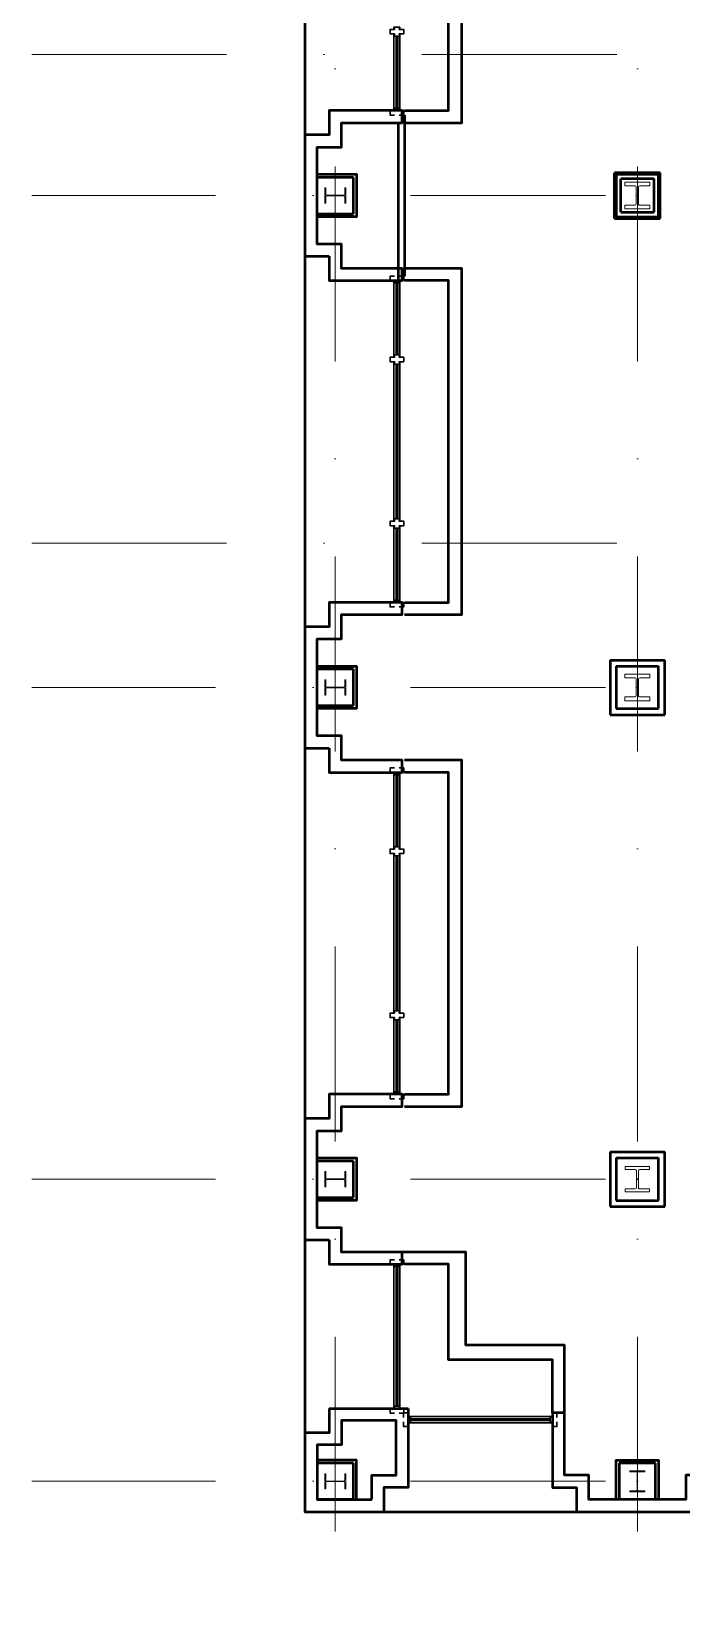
# Model space of a CAD drawing. Header units: inches. Extents: x -399 to 3145, y -842 to 1753.
# Drawn here: x -399 to 29, y -286 to 756 of the extents above; entities that cross this region are included whole.
import ezdxf

# ---------------------------------------------------------------- set-up
doc = ezdxf.new("R2010")
doc.units = ezdxf.units.IN
doc.header["$MEASUREMENT"] = 0
doc.linetypes.add('IMPORT-DGN Style 4 _2_', pattern=[256.963558, 128.401528, -64.200764, 0.160502, -64.200764])
for name, color, linetype, lineweight in [('Level 10', 7, 'Continuous', 9), ('Level 12', 7, 'Continuous', 9), ('Level 16', 7, 'Continuous', 9), ('Level 28', 7, 'Continuous', 9)]:
    doc.layers.add(name, color=color, linetype=linetype, lineweight=lineweight)

# ---------------------------------------------------------------- blocks, each defined once
blk = doc.blocks.new('1st-Floor-WCB_dwg_14W342-825230-Level 1')
at = {"layer": 'Level 12'}
for p, q in [((-3, 0), (3, 0)), ((0, 3), (0, -3)), ((3.6, -4.8), (6.9, -4.8))]:
    blk.add_line(p, q, dxfattribs=at)
at = {"layer": 'Level 12', "flags": 128}
for points in [[(-53.3, -49.9), (-53.3, -25), (-53.3, 0), (-53.3, 25), (-53.3, 49.9)], [(-53.3, 49.9), (-49.6, 49.9), (-45.9, 49.9), (-42.2, 49.9), (-38.5, 49.9)], [(-38.5, 49.9), (-38.5, 39.8), (-38.5, 29.6), (-38.5, 19.5), (-38.5, 9.3)], [(-33.9, 4.8), (-17, 4.8), (0, 4.8), (17, 4.8), (33.9, 4.8)], [(38.5, 9.3), (38.5, 19.5), (38.5, 29.6), (38.5, 39.8), (38.5, 49.9)], [(38.5, 49.9), (42.2, 49.9), (45.9, 49.9), (49.6, 49.9), (53.3, 49.9)], [(53.3, 49.9), (53.3, 25), (53.3, 0), (53.3, -25), (53.3, -49.9)], [(-38.5, -49.9), (-42.2, -49.9), (-45.9, -49.9), (-49.6, -49.9), (-53.3, -49.9)], [(-38.5, -9.3), (-38.5, -19.5), (-38.5, -29.6), (-38.5, -39.8), (-38.5, -49.9)], [(33.9, -4.8), (17, -4.8), (0, -4.8), (-17, -4.8), (-33.9, -4.8)], [(38.5, -49.9), (38.5, -39.8), (38.5, -29.6), (38.5, -19.5), (38.5, -9.3)], [(53.3, -49.9), (49.6, -49.9), (45.9, -49.9), (42.2, -49.9), (38.5, -49.9)]]:
    blk.add_lwpolyline(points, dxfattribs=at)
at = {"layer": 'Level 12'}
for centre, start, end in [((-33.9, 9.3), 180, 270), ((33.9, 9.3), 270, 360), ((-33.9, -9.3), 90, 180), ((33.9, -9.3), 0, 90)]:
    blk.add_arc(centre, 4.57, start, end, dxfattribs=at)
blk = doc.blocks.new('1st-Floor-WCB_dwg_14W287-825229-Level 1')
at = {"layer": 'Level 12'}
for p, q in [((-3, 0), (3, 0)), ((0, 3), (0, -3))]:
    blk.add_line(p, q, dxfattribs=at)
at = {"layer": 'Level 12', "flags": 128}
for points in [[(-51.1, -49.1), (-51.1, -24.6), (-51.1, 0), (-51.1, 24.6), (-51.1, 49.1)], [(-51.1, 49.1), (-47.9, 49.1), (-44.8, 49.1), (-41.6, 49.1), (-38.5, 49.1)], [(-38.5, 49.1), (-38.5, 39), (-38.5, 28.9), (-38.5, 18.7), (-38.5, 8.6)], [(-33.9, 4), (-17, 4), (0, 4), (17, 4), (33.9, 4)], [(38.5, 8.6), (38.5, 18.7), (38.5, 28.9), (38.5, 39), (38.5, 49.1)], [(38.5, 49.1), (41.6, 49.1), (44.8, 49.1), (47.9, 49.1), (51.1, 49.1)], [(51.1, 49.1), (51.1, 24.6), (51.1, 0), (51.1, -24.6), (51.1, -49.1)], [(-38.5, -49.1), (-41.6, -49.1), (-44.8, -49.1), (-47.9, -49.1), (-51.1, -49.1)], [(-38.5, -8.6), (-38.5, -18.7), (-38.5, -28.9), (-38.5, -39), (-38.5, -49.1)], [(33.9, -4), (17, -4), (0, -4), (-17, -4), (-33.9, -4)], [(38.5, -49.1), (38.5, -39), (38.5, -28.9), (38.5, -18.7), (38.5, -8.6)], [(51.1, -49.1), (47.9, -49.1), (44.8, -49.1), (41.6, -49.1), (38.5, -49.1)]]:
    blk.add_lwpolyline(points, dxfattribs=at)
at = {"layer": 'Level 12'}
for centre, start, end in [((-33.9, 8.6), 180, 270), ((33.9, 8.6), 270, 360), ((-33.9, -8.6), 90, 180), ((33.9, -8.6), 0, 90)]:
    blk.add_arc(centre, 4.57, start, end, dxfattribs=at)
blk = doc.blocks.new('1st-Floor-WCB_dwg_14W61-825238-Level 1')
at = {"layer": 'Level 12'}
for p, q in [((-3, 0), (3, 0)), ((0, 3), (0, -3))]:
    blk.add_line(p, q, dxfattribs=at)
at = {"layer": 'Level 12', "flags": 128}
for points in [[(-38.5, 30.5), (-39.4, 30.5), (-40.4, 30.5), (-41.3, 30.5), (-42.3, 30.5)], [(-42.3, 30.5), (-42.3, 15.2), (-42.3, 0), (-42.3, -15.2), (-42.3, -30.5)], [(-38.5, 4.2), (-38.5, 10.8), (-38.5, 17.3), (-38.5, 23.9), (-38.5, 30.5)], [(35.4, 1.1), (17.7, 1.1), (0, 1.1), (-17.7, 1.1), (-35.4, 1.1)], [(42.3, 30.5), (41.3, 30.5), (40.4, 30.5), (39.4, 30.5), (38.5, 30.5)], [(38.5, 30.5), (38.5, 23.9), (38.5, 17.3), (38.5, 10.8), (38.5, 4.2)], [(42.3, -30.5), (42.3, -15.2), (42.3, 0), (42.3, 15.2), (42.3, 30.5)], [(-42.3, -30.5), (-41.3, -30.5), (-40.4, -30.5), (-39.4, -30.5), (-38.5, -30.5)], [(-38.5, -30.5), (-38.5, -23.9), (-38.5, -17.3), (-38.5, -10.8), (-38.5, -4.2)], [(-35.4, -1.1), (-17.7, -1.1), (0, -1.1), (17.7, -1.1), (35.4, -1.1)], [(38.5, -4.2), (38.5, -10.8), (38.5, -17.3), (38.5, -23.9), (38.5, -30.5)], [(38.5, -30.5), (39.4, -30.5), (40.4, -30.5), (41.3, -30.5), (42.3, -30.5)]]:
    blk.add_lwpolyline(points, dxfattribs=at)
at = {"layer": 'Level 12'}
for centre, start, end in [((-35.4, 4.2), 180, 270), ((35.4, 4.2), 270, 360), ((-35.4, -4.2), 90, 180), ((35.4, -4.2), 0, 90)]:
    blk.add_arc(centre, 3.05, start, end, dxfattribs=at)

msp = doc.modelspace()

# ---------------------------------------------------------------- linework, layer by layer
at = {"layer": 'Level 10', "color": 40, "linetype": 'IMPORT-DGN Style 4 _2_'}
for p, q in [((-198.9, 1695), (-198.9, -842)), ((0.1, 1695), (0.1, -842)), ((-398.9, 741), (3062.7, 741)), ((3062.7, 648), (-398.9, 648)), ((-398.9, 419), (3062.7, 419)), ((3062.7, 324), (-398.9, 324)), ((3062.7, 0), (-398.9, 0)), ((3062.7, -199), (-398.9, -199))]:
    msp.add_line(p, q, dxfattribs=at)
at = {"layer": 'Level 16', "color": 50, "lineweight": 30}
for p, q in [((-158.8, 753), (-158.8, 705.5)), ((-157.8, 753), (-157.8, 705.5)), ((-156.3, 705.5), (-156.3, 753)), ((-156.3, 704.5), (-156.3, 753)), ((-153.8, 701), (-153.4, 701)), ((-153.8, 595), (-153.4, 595)), ((-158.8, 590.5), (-158.8, 543)), ((-157.8, 590.5), (-157.8, 543)), ((-156.3, 590.5), (-156.3, 543)), ((-160.3, 537), (-160.3, 435)), ((-158.8, 537), (-158.8, 435)), ((-157.8, 537), (-157.8, 435)), ((-156.3, 435), (-156.3, 537)), ((-156.3, 537), (-156.3, 435)), ((-158.8, 429), (-158.8, 381.5)), ((-157.8, 429), (-157.8, 381.5)), ((-156.3, 381.5), (-156.3, 429)), ((-156.3, 380.5), (-156.3, 429)), ((-158.8, 266.5), (-158.8, 219)), ((-157.8, 266.5), (-157.8, 219)), ((-156.3, 266.5), (-156.3, 219)), ((-160.3, 213), (-160.3, 111)), ((-158.8, 213), (-158.8, 111)), ((-157.8, 213), (-157.8, 111)), ((-156.3, 111), (-156.3, 213)), ((-156.3, 213), (-156.3, 111)), ((-158.8, 105), (-158.8, 57.5)), ((-157.8, 105), (-157.8, 57.5)), ((-156.3, 57.5), (-156.3, 105)), ((-156.3, 56.5), (-156.3, 105)), ((-158.8, -57.5), (-158.8, -149.5)), ((-157.8, -57.5), (-157.8, -149.5)), ((-156.3, -150.5), (-156.3, -56)), ((-156.3, -149.5), (-156.3, -102)), ((-150.4, -156.4), (-57.4, -156.4)), ((-150.4, -160.4), (-57.4, -160.4)), ((-57.4, -157.9), (-149.4, -157.9)), ((-57.4, -158.9), (-149.4, -158.9))]:
    msp.add_line(p, q, dxfattribs=at)
at = {"layer": 'Level 16', "color": 50, "lineweight": 30, "flags": 128}
for points in [[(-156.3, 759), (-160.3, 759), (-160.3, 758), (-159.8, 758), (-159.8, 757.5), (-162.8, 757.5), (-162.8, 754.5), (-159.8, 754.5), (-159.8, 754), (-160.3, 754), (-160.3, 753), (-156.3, 753), (-156.3, 754), (-156.8, 754), (-156.8, 754.5), (-153.8, 754.5), (-153.8, 757.5), (-156.8, 757.5), (-156.8, 758), (-156.3, 758)], [(-160.3, 591.5), (-160.3, 543)], [(-156.3, 543), (-160.3, 543), (-160.3, 542), (-159.8, 542), (-159.8, 541.5), (-162.8, 541.5), (-162.8, 538.5), (-159.8, 538.5), (-159.8, 538), (-160.3, 538), (-160.3, 537), (-156.3, 537), (-156.3, 538), (-156.8, 538), (-156.8, 538.5), (-153.8, 538.5), (-153.8, 541.5), (-156.8, 541.5), (-156.8, 542), (-156.3, 542)], [(-160.3, 537), (-160.3, 435)], [(-156.3, 435), (-160.3, 435), (-160.3, 434), (-159.8, 434), (-159.8, 433.5), (-162.8, 433.5), (-162.8, 430.5), (-159.8, 430.5), (-159.8, 430), (-160.3, 430), (-160.3, 429), (-156.3, 429), (-156.3, 430), (-156.8, 430), (-156.8, 430.5), (-153.8, 430.5), (-153.8, 433.5), (-156.8, 433.5), (-156.8, 434), (-156.3, 434)], [(-160.3, 267.5), (-160.3, 219)], [(-156.3, 219), (-160.3, 219), (-160.3, 218), (-159.8, 218), (-159.8, 217.5), (-162.8, 217.5), (-162.8, 214.5), (-159.8, 214.5), (-159.8, 214), (-160.3, 214), (-160.3, 213), (-156.3, 213), (-156.3, 214), (-156.8, 214), (-156.8, 214.5), (-153.8, 214.5), (-153.8, 217.5), (-156.8, 217.5), (-156.8, 218), (-156.3, 218)], [(-160.3, 213), (-160.3, 111)], [(-156.3, 111), (-160.3, 111), (-160.3, 110), (-159.8, 110), (-159.8, 109.5), (-162.8, 109.5), (-162.8, 106.5), (-159.8, 106.5), (-159.8, 106), (-160.3, 106), (-160.3, 105), (-156.3, 105), (-156.3, 106), (-156.8, 106), (-156.8, 106.5), (-153.8, 106.5), (-153.8, 109.5), (-156.8, 109.5), (-156.8, 110), (-156.3, 110)]]:
    msp.add_lwpolyline(points, close=True, dxfattribs=at)
for points in [[(-160.3, 753), (-160.3, 704.5), (-160.3, 753)], [(-159.8, 701), (-162.8, 701), (-162.8, 704), (-159.8, 704), (-159.8, 704.5), (-160.3, 704.5), (-160.3, 705.5), (-156.3, 705.5), (-156.3, 704.5), (-156.8, 704.5), (-156.8, 704), (-153.8, 704), (-153.8, 701), (-156.8, 701)], [(-159.8, 595), (-162.8, 595), (-162.8, 592), (-159.8, 592), (-159.8, 591.5), (-160.3, 591.5), (-160.3, 590.5), (-156.3, 590.5), (-156.3, 591.5), (-156.8, 591.5), (-156.8, 592), (-153.8, 592), (-153.8, 595), (-156.8, 595)], [(-160.3, 429), (-160.3, 380.5), (-160.3, 429)], [(-159.8, 377), (-162.8, 377), (-162.8, 380), (-159.8, 380), (-159.8, 380.5), (-160.3, 380.5), (-160.3, 381.5), (-156.3, 381.5), (-156.3, 380.5), (-156.8, 380.5), (-156.8, 380), (-153.8, 380), (-153.8, 377), (-156.8, 377)], [(-159.8, 271), (-162.8, 271), (-162.8, 268), (-159.8, 268), (-159.8, 267.5), (-160.3, 267.5), (-160.3, 266.5), (-156.3, 266.5), (-156.3, 267.5), (-156.8, 267.5), (-156.8, 268), (-153.8, 268), (-153.8, 271), (-156.8, 271)], [(-160.3, 105), (-160.3, 56.5), (-160.3, 105)], [(-159.8, 53), (-162.8, 53), (-162.8, 56), (-159.8, 56), (-159.8, 56.5), (-160.3, 56.5), (-160.3, 57.5), (-156.3, 57.5), (-156.3, 56.5), (-156.8, 56.5), (-156.8, 56), (-153.8, 56), (-153.8, 53), (-156.8, 53)], [(-159.8, -53), (-162.8, -53), (-162.8, -56), (-159.8, -56), (-159.8, -56.5), (-160.3, -56.5), (-160.3, -57.5), (-156.3, -57.5), (-156.3, -56.5), (-156.8, -56.5), (-156.8, -56), (-153.8, -56), (-153.8, -53), (-156.8, -53)], [(-160.3, -102), (-160.3, -150.5), (-160.3, -56)], [(-159.8, -154), (-162.8, -154), (-162.8, -151), (-159.8, -151), (-159.8, -150.5), (-160.3, -150.5), (-160.3, -149.5), (-156.3, -149.5), (-156.3, -150.5), (-156.8, -150.5), (-156.8, -151), (-153.8, -151), (-153.8, -154), (-156.8, -154)], [(-153.9, -156.9), (-153.9, -153.9), (-150.9, -153.9), (-150.9, -156.9), (-150.4, -156.9), (-150.4, -156.4), (-149.4, -156.4), (-149.4, -160.4), (-150.4, -160.4), (-150.4, -159.9), (-150.9, -159.9), (-150.9, -162.9), (-153.9, -162.9), (-153.9, -159.9)], [(-52.9, -159.9), (-52.9, -162.9), (-55.9, -162.9), (-55.9, -159.9), (-56.4, -159.9), (-56.4, -160.4), (-57.4, -160.4), (-57.4, -156.4), (-56.4, -156.4), (-56.4, -156.9), (-55.9, -156.9), (-55.9, -153.9), (-52.9, -153.9), (-52.9, -156.9)]]:
    msp.add_lwpolyline(points, dxfattribs=at)
at = {"layer": 'Level 28', "color": 3, "lineweight": 50}
for p, q in [((-218.9, 932), (-218.9, 688)), ((-153.4, 701), (-153.4, 595)), ((-157.4, 696), (-157.4, 592)), ((-210.9, 636), (-210.9, 660)), ((-186.9, 660), (-210.9, 660)), ((-186.9, 636), (-186.9, 660)), ((-14.9, 633), (-14.9, 663)), ((15.1, 663), (-14.9, 663)), ((-13.9, 662), (-13.9, 634)), ((-13.9, 662), (14.1, 662)), ((-10.9, 637), (-10.9, 659)), ((11.1, 659), (-10.9, 659)), ((11.1, 637), (11.1, 659)), ((14.1, 634), (14.1, 662)), ((15.1, 633), (15.1, 663)), ((-210.9, 636), (-186.9, 636)), ((-10.9, 637), (11.1, 637)), ((-14.9, 633), (15.1, 633)), ((-13.9, 634), (14.1, 634)), ((-218.9, 608), (-218.9, 364)), ((-210.9, 312), (-210.9, 336)), ((-186.9, 336), (-210.9, 336)), ((-186.9, 312), (-186.9, 336)), ((-17.9, 342), (-17.9, 306)), ((-17.9, 342), (18.1, 342)), ((-13.9, 338), (-13.9, 310)), ((-13.9, 338), (14.1, 338)), ((14.1, 310), (14.1, 338)), ((18.1, 306), (18.1, 342)), ((-210.9, 312), (-186.9, 312)), ((-17.9, 306), (18.1, 306)), ((-13.9, 310), (14.1, 310)), ((-218.9, 284), (-218.9, 40)), ((-210.9, -12), (-210.9, 12)), ((-186.9, 12), (-210.9, 12)), ((-186.9, -12), (-186.9, 12)), ((-17.9, 18), (-17.9, -18)), ((-17.9, 18), (18.1, 18)), ((-13.9, 14), (-13.9, -14)), ((-13.9, 14), (14.1, 14)), ((14.1, -14), (14.1, 14)), ((18.1, -18), (18.1, 18)), ((-210.9, -12), (-186.9, -12)), ((-17.9, -18), (18.1, -18)), ((-13.9, -14), (14.1, -14)), ((-218.9, -40), (-218.9, -167)), ((-202.9, -151), (-150.9, -151)), ((-186.9, -187), (-210.9, -187)), ((-210.9, -187), (-210.9, -211)), ((-186.9, -211), (-186.9, -187)), ((12.1, -187), (-11.9, -187)), ((-11.9, -187), (-11.9, -211)), ((12.1, -211), (12.1, -187)), ((-186.9, -211), (-210.9, -211)), ((12.1, -211), (-11.9, -211))]:
    msp.add_line(p, q, dxfattribs=at)
at = {"layer": 'Level 28', "color": 3, "lineweight": 50, "flags": 128}
for points in [[(-153.4, 696), (-115.5, 696), (-115.5, 924), (-153.4, 924)], [(-153.4, 704), (-124.4, 704), (-124.4, 916), (-153.4, 916)], [(-153.4, 372), (-115.5, 372), (-115.5, 600), (-153.4, 600)], [(-153.4, 380), (-124.4, 380), (-124.4, 592), (-153.4, 592)], [(-153.4, 48), (-115.5, 48), (-115.5, 276), (-153.4, 276)], [(-153.4, 56), (-124.4, 56), (-124.4, 268), (-153.4, 268)], [(-47.9, -153.9), (-47.9, -109.4), (-112.8, -109.4), (-112.8, -48), (-194.9, -48)], [(-55.9, -153.9), (-55.9, -118.9), (-124.4, -118.9), (-124.4, -56), (-153.4, -56)], [(-202.9, -151), (-202.9, -167), (-218.9, -167), (-218.9, -219), (-166.9, -219), (-39.9, -219)], [(-150.9, -151), (-150.9, -203), (-166.9, -203), (-166.9, -219)], [(-184.9, -211), (-184.9, -185), (-210.9, -185)]]:
    msp.add_lwpolyline(points, dxfattribs=at)
for points in [[(-202.9, 608), (-202.9, 592), (-154.9, 592), (-154.9, 600), (-194.9, 600), (-194.9, 616), (-210.9, 616), (-210.9, 680), (-194.9, 680), (-194.9, 696), (-154.9, 696), (-154.9, 704), (-202.9, 704), (-202.9, 688), (-218.9, 688), (-218.9, 608)], [(-210.9, 662), (-184.9, 662), (-184.9, 634), (-210.9, 634)], [(-202.9, 284), (-202.9, 268), (-154.9, 268), (-154.9, 276), (-194.9, 276), (-194.9, 292), (-210.9, 292), (-210.9, 356), (-194.9, 356), (-194.9, 372), (-154.9, 372), (-154.9, 380), (-202.9, 380), (-202.9, 364), (-218.9, 364), (-218.9, 284)], [(-210.9, 338), (-184.9, 338), (-184.9, 310), (-210.9, 310)], [(-202.9, -40), (-202.9, -56), (-154.9, -56), (-154.9, -48), (-194.9, -48), (-194.9, -32), (-210.9, -32), (-210.9, 32), (-194.9, 32), (-194.9, 48), (-154.9, 48), (-154.9, 56), (-202.9, 56), (-202.9, 40), (-218.9, 40), (-218.9, -40)], [(-210.9, 14), (-184.9, 14), (-184.9, -14), (-210.9, -14)], [(40.1, -203), (56.1, -203), (56.1, -153.9), (48.1, -153.9), (48.1, -195), (32.1, -195), (32.1, -211), (-31.9, -211), (-31.9, -195), (-47.9, -195), (-47.9, -153.9), (-55.9, -153.9), (-55.9, -203), (-39.9, -203), (-39.9, -219), (40.1, -219)], [(-174.9, -211), (-174.9, -195), (-158.9, -195), (-158.9, -159), (-194.9, -159), (-194.9, -175), (-210.9, -175), (-210.9, -211)], [(-13.9, -211), (-13.9, -185), (14.1, -185), (14.1, -211)]]:
    msp.add_lwpolyline(points, close=True, dxfattribs=at)

# ---------------------------------------------------------------- block references
at = {"xscale": 0.1640419947506442, "yscale": 0.1640419947506442, "zscale": 0.1640419947506442}
for name, p, rotation in [('1st-Floor-WCB_dwg_14W342-825230-Level 1', (0.1, 648), 270), ('1st-Floor-WCB_dwg_14W61-825238-Level 1', (-198.9, 648), 180), ('1st-Floor-WCB_dwg_14W61-825238-Level 1', (-198.9, 324), 180), ('1st-Floor-WCB_dwg_14W342-825230-Level 1', (0.1, 324), 270), ('1st-Floor-WCB_dwg_14W61-825238-Level 1', (-198.9, 0), 180), ('1st-Floor-WCB_dwg_14W287-825229-Level 1', (0.1, 0), 270), ('1st-Floor-WCB_dwg_14W61-825238-Level 1', (-198.9, -199), 180), ('1st-Floor-WCB_dwg_14W61-825238-Level 1', (0.1, -199), 270)]:
    msp.add_blockref(name, p, dxfattribs=dict(at, rotation=rotation))

doc.saveas('drawing.dxf')
